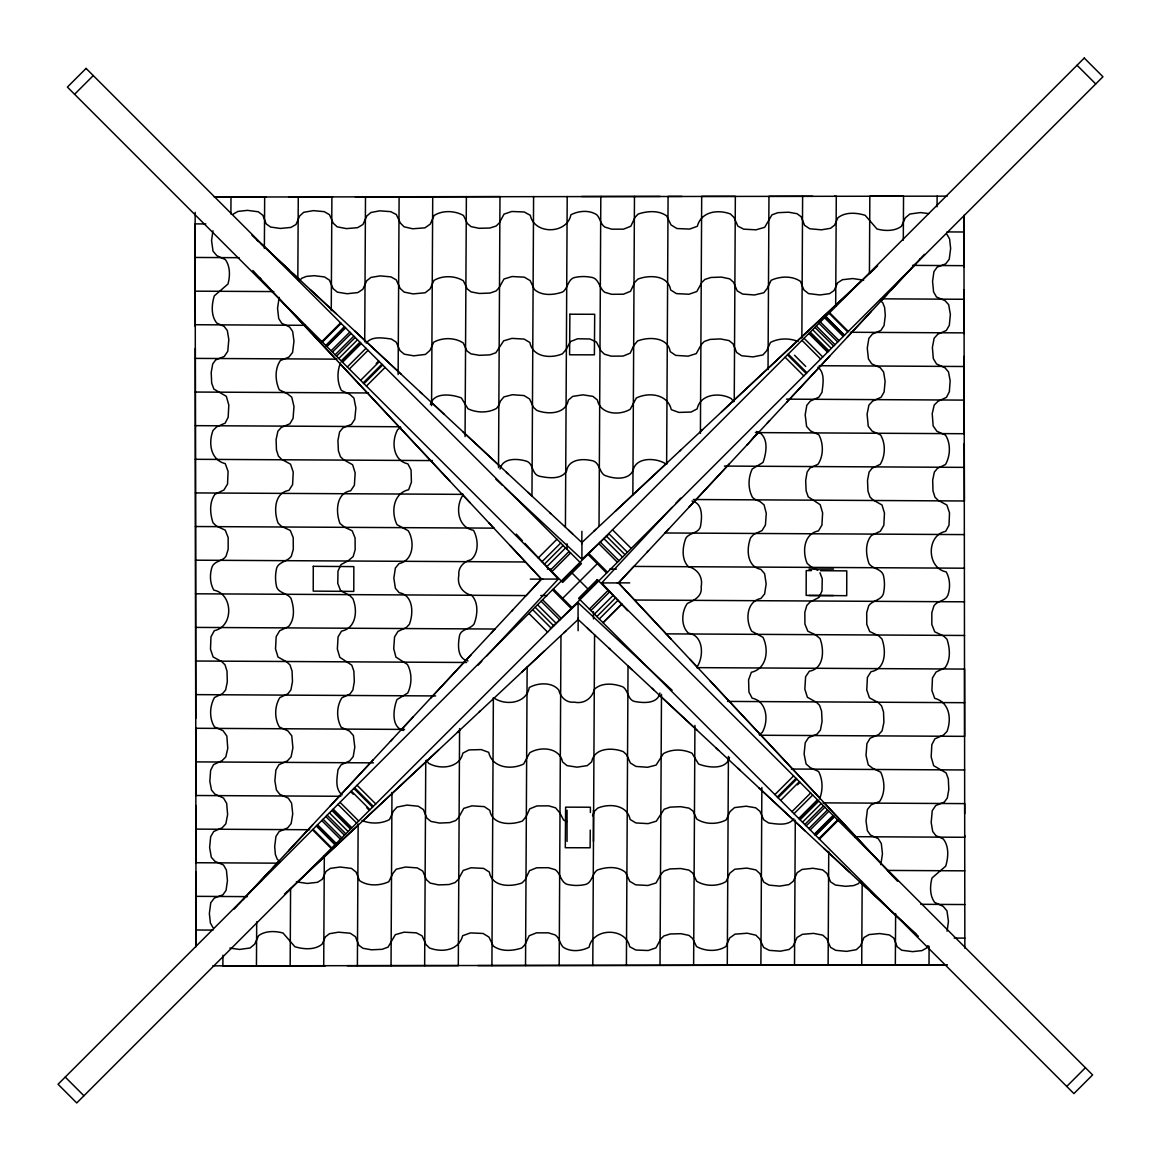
<?xml version="1.0" encoding="UTF-8"?>
<svg xmlns="http://www.w3.org/2000/svg" width="1161" height="1161" viewBox="0 0 1161 1161"><rect width="100%" height="100%" fill="white"/><g stroke="black" fill="none" stroke-linecap="round" stroke-linejoin="round"><path stroke-width="1.5" d="M195.73 718.456L195.295 348.358M196.049 946.636L195.948 871.955M963.949 215.365L964.007 267.378M195.266 326.546L195.164 223.884L205.802 223.942M340.797 796.286L195.832 795.503L195.73 728.281L404.565 729.413M278.495 863.174L195.948 862.725L195.846 805.574M964.123 333.584L964.051 290.047M755.434 432.589L964.269 433.721L964.152 356.427M693.393 499.52L964.414 500.986L964.269 443.546M696.803 667.633L964.588 669.084L964.631 736.35L759.773 735.247M964.733 835.456L964.733 837.284L854.656 836.689M222.941 955.198L222.883 965.836L325.544 965.734M230.908 214.001L230.995 197.022L266.377 196.993M256.45 965.807L256.697 921.834M264.374 248.396L264.664 196.978M290.163 965.763L290.569 888.455L578.076 619.539L578.076 602.704L672.146 690.287M297.826 279.511L298.275 196.949L332.583 196.877M323.716 965.734L324.311 855.657M331.262 310.611L331.886 196.877M357.385 965.705L358.139 824.049M364.714 341.798L365.497 196.833L499.985 196.586L498.519 467.607M347.357 965.705L391.039 965.662L391.968 792.426M398.136 374.524L399.108 196.804M391.039 965.662L424.65 965.633L425.753 760.774M431.587 405.566L432.719 196.731M459.582 728.586L458.305 965.633L424.65 965.633M465.068 436.609L466.374 196.659M477.969 965.589L491.916 965.589L493.367 697.805M525.527 965.56L527.138 667.082M533.596 196.557L531.97 496.023L527.849 492.206M491.916 965.589L559.181 965.517L560.966 636.184M565.422 527.181L567.207 196.514M578.105 630.713L578.178 618.16M581.821 543.841L581.893 531.288M559.181 965.517L592.792 965.488L594.577 634.82M599.032 525.817L600.817 196.485M626.403 965.444L628.028 665.979L632.15 669.795M615.475 511.13L632.861 494.847L634.472 196.441M660.014 965.415L661.48 694.394M666.632 464.197L668.083 196.412L682.015 196.412M592.792 965.488L693.625 965.342L694.931 725.393M700.417 433.416L701.694 196.369L735.348 196.369L734.245 401.227M693.625 965.342L727.279 965.27L728.411 756.435M727.279 965.27L760.89 965.197L761.863 787.477M768.031 369.575L768.959 196.34L812.642 196.296M760.89 965.197L794.501 965.168L795.285 820.203M801.859 337.953L802.614 196.311M794.501 965.168L828.112 965.125L828.736 851.39M835.688 306.344L836.283 196.267L834.454 196.267M828.112 965.125L861.723 965.052L862.173 882.505M261.269 243.941L581.879 542.535L869.429 273.546L869.836 196.238L903.548 196.194L903.302 240.167M861.723 965.052L895.334 965.023L895.624 913.605M895.334 965.023L929.003 964.98L929.105 946.302M937.058 206.803L937.116 196.165M590.252 830.144L590.122 847.777L565.305 847.719L565.61 807.156L590.412 807.214L590.383 812.511M212.927 230.821L211.563 240.617L213.029 251.153L216.817 255.638L225.394 259.643C230.357 266.566 230.125 276.071 227.977 284.039L214.306 295.837C211.636 304.501 210.765 315.661 216.773 323.077L224.131 326.401L227.295 330.479L228.819 339.549L227.759 351.275L224.305 356.427L215.685 359.925L212.71 363.959L211.2 372.449L211.679 383.115L213.856 389.051L226.322 396.322L228.819 405.029L228.166 417.292L225.132 423.141L216.512 426.929L213 430.513C208.196 443.226 210.518 459.814 225.278 463.66L228.078 471.395L227.541 484.05L223.942 489.957L214.93 494.325C209.082 502.35 210.01 513.757 213.014 522.755L216.207 525.904L225.263 530.2L228.166 537.528L228.166 549.327L226.09 556.09C222.709 561.474 214.524 560.661 212.071 566.916C209.575 574.463 209.865 583.112 213.798 590.122C233.376 593.881 233.854 626.722 214.306 630.67L210.983 636.808L210.489 649.188L213.116 656.952L221.954 661.755L225.031 664.847L227.019 671.16L227.309 681.957L225.626 689.939L222.578 693.581L214.495 697.5C209.604 706.149 209.053 718.398 214.495 726.902L223.086 730.733L226.845 736.03L227.774 748.366L225.8 756.928L222.027 760.658L213.522 764.664L210.649 770.28L209.822 781.309L211.505 790.075L214.916 794.124L223.522 798.086L226.685 803.427L227.614 814.601L225.844 823.802L222.215 827.764L213.682 831.523L210.663 836.733L209.633 847.588L211.317 857.326L215.003 861.375L223.507 865.003L226.424 870.111L227.44 880.662L226.061 890.342L222.927 894.797L214.292 898.135L210.765 902.75L209.357 913.547L210.402 923.024L213.043 927.697M947.071 931.18L948.435 921.384L946.97 910.848L943.182 906.364L934.605 902.358C929.642 895.436 929.874 885.93 932.022 877.963L945.693 866.164C948.363 857.5 949.234 846.34 943.225 838.924L935.868 835.601L932.704 831.523L931.18 822.467L932.239 810.726L935.693 805.574L944.314 802.077L947.289 798.042L948.798 789.553L948.319 778.886L946.142 772.95L933.676 765.679L931.18 756.972L931.833 744.709L934.866 738.86L943.487 735.073L946.999 731.488C951.802 718.775 949.48 702.187 934.721 698.341L931.92 690.606L932.457 677.951L936.056 672.045L945.069 667.677C950.917 659.651 949.988 648.244 946.984 639.247L943.791 636.097L934.736 631.802L931.833 624.473L931.833 612.674L933.908 605.911C937.29 600.527 945.475 601.34 947.927 595.085C950.424 587.539 950.133 578.889 946.2 571.88C926.623 568.121 926.144 535.279 945.693 531.332L949.016 525.193L949.509 512.814L946.883 505.05L938.044 500.246L934.968 497.155L932.98 490.842L932.689 480.044L934.373 472.063L937.42 468.42L945.504 464.502C950.395 455.867 950.946 443.604 945.504 435.099L936.912 431.268L933.154 425.971L932.225 413.635L934.199 405.073L937.972 401.343L946.476 397.338L949.35 391.736L950.162 380.692L948.493 371.926L945.083 367.877L936.477 363.915L933.313 358.575L932.385 347.4L934.155 338.199L937.783 334.237L946.317 330.493L949.335 325.269L950.366 314.413L948.682 304.675L944.996 300.626L936.492 296.998L933.575 291.89L932.559 281.339L933.937 271.659L937.072 267.204L945.707 263.866L949.234 259.251L950.641 248.454L949.596 238.977L946.955 234.304M430.499 404.565C433.488 391.823 452.209 394.29 461.425 397.976L467.956 408.745C476.649 412.953 488.07 413.171 496.589 408.382L498.853 405.218M729.5 757.436C726.51 770.178 707.789 767.711 698.574 764.025L692.043 753.257C683.35 749.048 671.929 748.83 663.41 753.62L656.11 765.084L647.635 767.276L635.938 766.434L630.423 763.038L626.577 754.723L623.312 751.66C612.398 747.35 594.316 747.582 591.689 761.819L587.277 765.621L577.09 767.16L567.047 765.621L562.563 761.935C559.66 747.423 540.475 746.189 529.764 752.749L523.669 763.996C511.116 770.149 492.235 767.871 488.708 752.343L481.162 749.585L468.942 749.948L462.862 753.112C459.611 768.234 440.092 769.859 428.583 763.285L426.45 760.15M279.162 297.361L277.552 308.275L278.698 318.52L281.731 323.295L289.611 327.025L292.659 331.466L293.965 341.145L292.587 352.48L288.886 357.109L280.381 360.549C274.606 368.821 275.157 380.91 279.279 389.82L287.449 393.797L291.759 397.193L293.98 406.539L293.08 418.352L289.887 423.78L281.267 427.451L277.885 431.239L276.1 439.584L276.463 449.989L278.408 456.055L281.383 459.175L290.54 464.182L293.24 472.077L292.601 484.616L288.944 490.363C273.967 492.757 273.764 511.769 278.089 523.074L281.281 526.209L290.294 530.461L293.211 537.601L293.298 549.371L291.28 556.264C287.217 562.156 276.942 561.677 276.216 570.298A30.737 23.684 -90 0 0 276.231 584.955C277.058 593.256 286.956 592.603 290.932 598.234C294.11 607.145 295.17 618.958 288.567 626.534L279.627 630.815L276.173 636.678L275.52 648.926L278.016 657.039L286.883 661.988L289.989 664.963L292.064 671.029L292.47 681.667L290.903 689.924L287.913 693.77L279.816 697.616C274.533 706.106 274.286 718.412 279.409 727.033L287.87 730.879L291.759 735.798L292.906 747.873L291.092 756.87L287.435 760.832L278.872 764.765L275.883 770.048L274.881 780.758L276.391 789.959L279.714 794.255L288.305 798.173L291.585 803.165L292.732 813.919L291.15 823.613L287.638 827.88L279.09 831.61L275.941 836.471L274.693 846.645L275.389 854.569L277.247 859.227L279.917 861.665M880.836 864.64L882.447 853.727L881.301 843.481L878.267 838.706L870.387 834.977L867.34 830.55L866.033 820.856L867.412 809.522L871.113 804.892L879.617 801.453C885.393 793.181 884.842 781.092 880.72 772.181L872.55 768.205L868.239 764.809L866.019 755.463L866.919 743.65L870.097 738.222L878.732 734.55L882.113 730.762L883.898 722.418L883.536 712.012L881.591 705.946L878.616 702.826L869.458 697.819L866.759 689.924L867.398 677.385L871.055 671.653C886.032 669.244 886.235 650.233 881.91 638.927L878.717 635.793L869.705 631.54L866.788 624.4L866.701 612.631L868.718 605.737C872.782 599.845 883.057 600.324 883.782 591.704A30.737 23.684 -90 0 0 883.768 577.046C882.94 568.745 873.043 569.398 869.067 563.767C865.888 554.856 864.829 543.043 871.432 535.468L880.372 531.187L883.826 525.323L884.479 513.075L881.983 504.962L873.116 500.014L870.01 497.039L867.935 490.972L867.528 480.335L869.096 472.077L872.085 468.231L880.183 464.385C885.466 455.896 885.712 443.589 880.589 434.969L872.129 431.123L868.239 426.203L867.093 414.129L868.907 405.131L872.564 401.169L881.126 397.236L884.116 391.954L885.117 381.243L883.608 372.042L880.285 367.747L871.693 363.828L868.413 358.851L867.267 348.082L868.849 338.402L872.361 334.121L880.909 330.392L884.058 325.53L885.306 315.357L884.609 307.433L882.752 302.774L880.082 300.336M633.659 345.891L630.205 353.176L623.08 356.079L611.31 356.166L604.417 354.178L600.992 350.883L596.449 342.016L589.875 338.983L577.627 338.765L570.356 341.595L566.379 349.098M526.339 816.11L529.793 808.825L536.919 805.923L548.689 805.836L555.582 807.838L560.008 813.092M500.043 469.015C502.786 457.26 518.401 458.493 527.283 461.468C533.538 464.545 531.869 474.356 539.343 476.184C548.036 477.998 561.053 479.986 566.553 471.119C568.309 459.712 581.443 458.406 590.746 460.438C599.366 460.946 598.713 470.887 604.141 475.11C612.863 478.854 628.594 480.872 633.108 470.307C636.141 456.404 657.228 457.724 666.472 464.313M493.527 697.688C505.18 706.062 526.397 703.697 529.271 687.544C537.674 682.726 552.026 681.768 558.717 689.982C560.603 697.18 566.176 703.029 574.289 702.158C584.157 704.205 592.052 698.4 594.432 689.257C601.717 682.247 614.271 683.437 623.007 686.964C628.798 690.911 627.564 701.2 636.286 701.752C644.616 703.131 657.794 703.595 659.956 692.986M592.516 815.82L594.388 811.394L597.596 808.172C609.336 803.165 627.274 804.718 630.104 819.463L635.865 822.931L648.085 823.642L656.299 821.19L664.179 809.217L670.115 807.142L680.578 806.677L689.024 808.143L693.015 811.017L696.76 819.027C705.119 824.629 717.469 824.629 726.235 819.84L730.037 811.583L734.55 807.592L746.218 806.198L755.695 807.809L759.962 811.35L763.778 819.84L768.655 822.989C776.854 823.976 787.913 826.298 793.877 818.911M498.853 405.131L500.493 401.024L503.889 396.917L512.364 394.725L524.061 395.567L529.576 398.963L533.421 407.279L536.687 410.341C547.6 414.651 565.683 414.419 568.309 400.182L572.721 396.38L582.909 394.842L592.952 396.38L597.436 400.066C600.339 414.579 619.51 415.812 630.234 409.252L636.33 398.005C648.955 391.881 667.662 394.072 671.29 409.659L678.822 412.416L691.056 412.053L697.137 408.89C700.388 393.768 719.907 392.142 731.415 398.716L733.549 401.851M340.492 362.958C336.951 371.564 337.053 382.274 341.436 390.502L349.722 394.319L353.916 398.034L355.89 407.99L354.773 419.281L351.478 424.331L342.872 427.93L339.592 431.921L337.924 440.6L338.402 450.831L340.434 456.679L343.453 459.625L352.61 464.734L355.164 472.89L354.381 485.269L350.651 490.798C335.921 493.077 335.573 512.306 340.013 523.495L344.759 527.341M819.506 799.044C823.047 790.438 822.946 779.728 818.563 771.499L810.276 767.682L806.082 763.967L804.109 754.011L805.226 742.721L808.52 737.67L817.126 734.071L820.406 730.08L822.075 721.402L821.596 711.171L819.564 705.322L816.546 702.376L807.388 697.268L804.834 689.112L805.618 676.732L809.348 671.203C824.237 668.765 824.339 649.725 819.985 638.506L815.312 634.719M633.717 345.688L637.505 341.015C648.694 336.574 667.923 336.922 670.202 351.652L675.731 355.382L688.11 356.166L696.266 353.612L701.375 344.454L704.321 341.436L710.169 339.404L720.4 338.925L729.079 340.594L733.07 343.874L736.669 352.48L741.719 355.774L753.01 356.891L762.966 354.918L766.681 350.724L770.498 342.437C778.726 338.054 789.436 337.953 798.042 341.494M526.339 816.241L522.494 820.987C511.319 825.326 492.191 825.268 489.797 810.349L484.268 806.619L471.888 805.836L463.732 808.39L458.624 817.547L455.678 820.566L449.829 822.598L439.598 823.076L430.92 821.407L426.929 818.128L423.33 809.522L418.279 806.227L406.989 805.11L397.033 807.084L393.318 811.278L389.501 819.564C381.272 823.947 370.562 824.049 361.956 820.508M566.379 349.171L562.403 353.829C550.662 358.836 532.725 357.283 529.895 342.539L524.133 339.085L511.914 338.373L503.7 340.812L495.82 352.784L489.884 354.86L479.42 355.324L470.974 353.858L466.983 350.985L463.239 342.974C454.88 337.372 442.53 337.372 433.764 342.161L429.962 350.419L425.448 354.41L413.78 355.817L404.304 354.192L400.037 350.651L396.22 342.161L391.344 339.012C383.145 338.025 372.086 335.703 366.121 343.09M927.973 945.576L926.696 947.957L922.023 950.598L912.546 951.643L901.749 950.235L897.134 946.708L893.796 938.073L889.341 934.939L879.661 933.56L869.11 934.576L864.002 937.493L860.374 945.997L856.325 949.683L846.587 951.367L835.731 950.337L830.507 947.318L826.763 938.785L822.801 935.156L813.6 933.386L802.425 934.315L797.085 937.478L793.123 946.084L789.074 949.495L780.308 951.178L769.264 950.351L763.662 947.478L759.657 938.973L755.927 935.2L747.365 933.226L735.029 934.155L729.732 937.914L725.901 946.505C717.396 951.947 705.133 951.396 696.498 946.505L692.58 938.422L688.937 935.374L680.956 933.691L670.158 933.981L663.845 935.969L660.754 939.046L655.95 947.884L648.186 950.511L635.807 950.017L629.668 946.694C625.721 927.146 592.879 927.624 589.12 947.202C581.342 951.265 570.733 952.223 563.158 947.187C559.646 943.559 559.602 937.769 555.089 934.91L548.326 932.834L536.527 932.834L529.198 935.737L524.903 944.793L521.753 947.986C512.756 950.99 501.349 951.918 493.323 946.07L488.955 937.058L483.049 933.459L470.394 932.922L462.659 935.722C458.813 950.482 442.225 952.804 429.512 948L425.927 944.488L422.14 935.868L416.291 932.834L404.028 932.181L395.32 934.678L388.05 947.144L382.114 949.321L371.447 949.8L362.958 948.29L358.923 945.315L355.426 936.695L350.274 933.241L338.533 932.181L329.477 933.705L325.399 936.869L322.076 944.227C314.66 950.235 303.5 949.364 294.836 946.694L283.037 933.023C275.07 930.875 265.564 930.643 258.642 935.606L254.636 944.183L250.152 947.971L239.616 949.437L229.82 948.073M679.62 451.136L680.651 450.163M480.378 710.88L479.348 711.838M401.256 729.718L413.229 716.918M755.782 499.854L752.618 497.59C747.829 489.071 748.047 477.65 752.255 468.957L763.024 462.426C766.275 453.385 768.843 438.684 759.526 432.56C754.606 434.011 751.167 441.398 746.77 445.084M299.335 280.918L301.773 278.248L306.431 276.391L314.355 275.694L324.529 276.942L329.39 280.091L333.12 288.639L337.387 292.151L347.081 293.733L357.835 292.587L362.827 289.307L366.745 280.715L371.041 277.392L380.242 275.883L390.952 276.884L396.235 279.874L400.168 288.436L404.13 292.093L413.127 293.907L425.202 292.761L430.121 288.871L433.967 280.411C442.588 275.288 454.894 275.534 463.384 280.817L467.23 288.915L471.076 291.904L479.333 293.472L489.971 293.065L496.037 290.99L499.012 287.884L503.961 279.017L512.074 276.521L524.322 277.174L530.185 280.628L534.466 289.568C542.042 296.171 553.855 295.112 562.766 291.933C568.397 287.957 567.744 278.059 576.045 277.232A30.737 23.684 0 0 1 590.702 277.218C599.323 277.943 598.844 288.218 604.736 292.282L611.629 294.299L623.399 294.212L630.539 291.295L634.791 282.283L637.926 279.09C649.231 274.765 668.243 274.968 670.637 289.945L676.384 293.602L688.923 294.241L696.818 291.542L701.824 282.384L704.945 279.409L711.011 277.464L721.416 277.102L729.761 278.887L733.549 282.268L737.22 290.903L742.648 294.081L754.461 294.981L763.807 292.761L767.203 288.45L771.18 280.28C780.09 276.158 792.179 275.607 800.451 281.383L803.891 289.887L808.52 293.588L819.855 294.967L829.534 293.66L833.975 290.613L837.705 282.733L842.48 279.699L852.725 278.553L863.639 280.164M430.818 697.993L471.235 654.63M729.181 464.008L688.763 507.372M860.664 881.083L858.226 883.753L853.567 885.611L845.643 886.307L835.47 885.059L830.608 881.91L826.879 873.362L822.598 869.85L812.918 868.268L802.149 869.415L797.172 872.695L793.253 881.286L788.958 884.609L779.757 886.119L769.046 885.117L763.764 882.128L759.831 873.565L755.869 869.908L746.871 868.094L734.797 869.241L729.877 873.13L726.031 881.591C717.411 886.714 705.104 886.467 696.615 881.184L692.769 873.087L688.923 870.097L680.665 868.53L670.028 868.936L663.961 871.011L660.986 874.117L656.038 882.984L647.925 885.48L635.677 884.827L629.813 881.373L625.532 872.433C617.957 865.83 606.144 866.89 597.233 870.068C591.602 874.044 592.255 883.942 583.954 884.769A30.737 23.684 0 0 1 569.296 884.784C560.676 884.058 561.155 873.783 555.263 869.72L548.369 867.702L536.6 867.789L529.46 870.706L525.207 879.719L522.073 882.911C510.724 887.193 491.843 887.091 489.347 872.056L483.615 868.399L471.076 867.76L463.181 870.46L458.174 879.617L455.054 882.592L448.988 884.537L438.582 884.9L430.238 883.115L426.45 879.733L422.778 871.113L417.35 867.92L405.537 867.02L396.191 869.241L392.795 873.551L388.819 881.721C379.908 885.843 367.819 886.394 359.547 880.618L356.108 872.114L351.478 868.413L340.144 867.035L330.45 868.341L326.023 871.389L322.294 879.269L317.519 882.302L307.273 883.448L296.36 881.838M390.473 741.328L392.708 738.904M767.276 423.097L769.511 420.688M272.632 867.906L279.017 861.041M234.304 909.019L238.005 905.043M242.939 899.731L541.461 579.078L558.296 579.078L486.749 655.921M478.114 665.195L481.815 661.233M627.666 610.701L601.703 582.924L672.016 507.401M675.717 503.424L680.651 498.127M601.703 582.924L618.537 582.924L915.826 263.591M919.527 259.614L924.461 254.317M880.981 300.96L887.367 294.096M463.312 494.528C454.938 506.181 457.303 527.399 473.456 530.272C478.274 538.675 479.232 553.028 471.018 559.718C463.82 561.605 457.971 567.178 458.842 575.29C456.795 585.159 462.6 593.053 471.743 595.433C478.753 602.719 477.563 615.272 474.036 624.008C470.089 629.799 459.8 628.565 459.248 637.287C457.869 645.618 457.405 658.795 468.014 660.957M259.454 277.508L541.461 579.078L526.18 595.578L195.512 593.793M238.615 904.375L268.481 872.346M920.18 258.918L891.517 289.655M696.687 667.473C704.016 657.286 704.001 635.401 688.517 633.195C680.665 626.301 681.478 611.513 687.341 603.473C694.351 600.179 702.521 596.333 701.157 586.711C703.203 576.843 697.398 568.948 688.255 566.568C681.246 559.283 682.436 546.729 685.962 537.993C689.91 532.202 700.199 533.436 700.751 524.714C702.129 516.384 702.594 503.206 691.985 501.044M312.643 824.905L288.639 850.694M847.356 337.096L871.36 311.308M511.508 611.31L512.799 609.96M647.199 552.041L648.491 550.691M491.205 633.151L495.021 629.03L195.556 627.404M668.794 528.85L664.977 532.972L964.443 534.597M373.218 759.875L329.956 806.3M786.781 402.127L830.042 355.701M74.58 94.273L93.272 75.581M321.873 341.552L340.55 322.874M322.395 342.089L341.087 323.397M325.777 345.47L344.367 326.676M326.183 345.876L344.875 327.184M326.372 346.051L341.319 331.103M326.894 346.573L345.572 327.895M331.103 350.796L349.795 332.104M332.438 352.131L351.13 333.439M335.123 354.816L353.815 336.124M336.501 356.195L355.193 337.503M338.794 358.488L357.486 339.796M341.218 360.897L359.895 342.219M341.987 361.666L360.665 342.988M342.553 362.247L361.245 343.554M347.299 366.978L365.976 348.3M349.345 369.038L368.037 350.346M376.193 363.495L378.689 360.998M360.636 380.315L379.313 361.637M363.204 382.898L381.896 364.206M363.974 383.667L382.666 364.975M366.412 386.091L385.089 367.413M538.24 557.933L556.932 539.241M542.013 561.706L560.705 543.014M544.451 564.144L563.143 545.452M546.904 566.583L565.596 547.919M550.43 570.124L569.108 551.417M551.925 571.618L570.617 552.926M561.851 581.545L580.544 562.853M562.708 598.292L597.291 563.709M579.455 599.149L598.147 580.456M589.382 609.075L608.074 590.383M590.876 610.57L609.583 591.892M594.403 614.082L613.095 595.419M596.856 616.549L615.548 597.857M599.294 618.987L617.986 600.295M774.909 794.588L793.587 775.911M777.333 797.027L796.025 778.334M778.102 797.796L796.794 779.104M780.685 800.364L799.363 781.687M797.505 784.807L800.002 782.311M791.962 811.655L810.654 792.963M794.022 813.701L812.7 795.024M798.753 818.447L817.446 799.755M799.334 819.013L818.012 800.335M800.103 819.782L818.781 801.105M802.512 822.206L821.204 803.514M804.805 824.499L823.497 805.807M806.184 825.877L824.876 807.185M808.869 828.562L827.561 809.87M810.204 829.897L828.896 811.205M814.427 834.106L833.105 815.428M814.949 834.628L829.897 819.681M815.124 834.817L833.816 816.125M815.53 835.223L834.222 816.531M815.632 835.325L834.324 816.633M818.911 838.605L837.603 819.913M819.448 839.127L838.126 820.45M1066.727 1086.42L1085.419 1067.728M701.259 430.905L702.536 429.686M457.463 732.315L459.582 730.313M721.416 412.024L862.725 279.816M438.582 749.977L362.725 820.929M297.274 882.186L358.139 825.224M666.646 463.268L632.861 494.847M869.429 273.546L877.672 265.84M287.101 891.721L290.569 888.455M544.524 650.871L521.899 672.03M870.257 272.82L874.233 269.12M505.079 487.751L581.922 559.297L608.379 534.568M550.299 628.667L578.076 602.704M284.445 894.13L287.101 891.648M593.968 531.216L596.13 529.213M563.869 632.789L566.031 630.786M400.85 427.451L397.715 429.585C391.141 441.093 392.766 460.612 407.888 463.863L411.052 469.944L411.415 482.178L408.657 489.71C393.129 493.236 390.851 512.117 397.004 524.67L408.251 530.766C414.811 541.49 413.577 560.661 399.065 563.564L395.379 568.048L393.84 578.091L395.379 588.279L399.181 592.69C413.418 595.317 413.65 613.4 409.34 624.313L406.277 627.579L397.962 631.424L394.566 636.939L393.724 648.636L395.916 657.111L407.38 664.411C412.17 672.93 411.952 684.351 407.743 693.044L396.975 699.575C393.289 708.79 390.822 727.512 403.564 730.501M759.149 734.55L762.284 732.417C768.858 720.908 767.232 701.389 752.11 698.138L748.947 692.058L748.584 679.838L751.341 672.292C766.87 668.765 769.148 649.884 762.995 637.331L751.747 631.236C745.188 620.525 746.421 601.34 760.934 598.437L764.62 593.953L766.158 583.91L764.62 573.723L760.818 569.311C746.581 566.684 746.349 548.602 750.659 537.688L753.721 534.423L762.037 530.577L765.433 525.062L766.275 513.365L764.083 504.89L759.976 501.494L755.869 499.854M233.303 214.045L237.976 211.404L247.453 210.359L258.25 211.766L262.865 215.293L266.203 223.928L270.658 227.063L280.338 228.441L290.889 227.425L295.997 224.508L299.625 216.004L303.674 212.318L313.412 210.634L324.267 211.665L329.477 214.683L333.236 223.217L337.198 226.845L346.399 228.615L357.573 227.687L362.914 224.523L366.876 215.917L370.925 212.507L379.691 210.838L390.72 211.65L396.336 214.524L400.342 223.028L404.072 226.801L412.634 228.775L424.97 227.846L430.267 224.088L434.098 215.496C442.602 210.054 454.851 210.605 463.5 215.496L467.419 223.58L471.061 226.627L479.043 228.311L489.84 228.02L496.153 226.032L499.245 222.956L504.048 214.117L511.812 211.491L524.191 211.984L530.33 215.307C534.278 234.856 567.119 234.377 570.878 214.8C578.657 210.736 589.266 209.778 596.841 214.814C600.353 218.442 600.397 224.233 604.91 227.092L611.673 229.167L623.472 229.167L630.8 226.264L635.096 217.209L638.245 214.016C647.243 211.012 658.65 210.083 666.675 215.931L671.043 224.944L676.95 228.543L689.605 229.08L697.34 226.279C701.186 211.52 717.774 209.198 730.487 214.001L734.071 217.513L737.859 226.134L743.708 229.167L755.971 229.82L764.678 227.324L771.949 214.858L777.885 212.681L788.551 212.202L797.041 213.711L801.075 216.686L804.573 225.307L809.725 228.761L821.451 229.82L830.521 228.296L834.599 225.132L837.923 217.775C845.339 211.766 856.499 212.637 865.163 215.307L876.961 228.978C884.929 231.126 894.434 231.358 901.357 226.395L905.362 217.818L909.847 214.03L920.383 212.565L928.815 213.595M347.908 561.01L353.162 556.583L355.164 549.69L355.077 537.92L352.175 530.795L344.89 527.341M347.836 561.01L341.015 564.551L337.982 571.125L337.764 583.373L340.594 590.644L349.606 595.39L352.828 598.597C357.835 610.338 356.282 628.275 341.537 631.105L338.069 636.867L337.358 649.086L339.81 657.3L351.783 665.18L353.858 671.116L354.323 681.58L352.857 690.026L349.983 694.017L341.973 697.761C336.371 706.12 336.371 718.47 341.16 727.236L349.417 731.038L353.408 735.552L354.802 747.22L353.191 756.696L349.65 760.963L341.16 764.78L338.011 769.656C337.024 777.855 334.702 788.914 342.089 794.879M230.995 197.022L214.364 197.051M214.538 197.051L947.216 196.151M212.782 965.85L947.274 964.936L929.003 964.98M581.516 196.485L660.246 196.427M289.045 196.949L298.275 196.949M355.426 196.848L365.497 196.833M547.324 569.108L550.909 569.108M609.772 569.108L616.404 569.108M808.912 569.108L833.496 569.108M540.779 595.535L547.324 595.535M808.912 595.535L833.496 595.535M946.999 231.91L963.978 231.997M195.193 257.452L239.166 257.698M912.604 265.376L964.022 265.666M195.237 291.164L273.836 291.585M881.489 298.827L964.051 299.277M195.266 324.717L305.343 325.312M850.389 332.264L964.123 332.888M195.295 358.386L336.951 359.141M819.202 365.715L964.167 366.499M195.338 392.041L368.574 392.969M786.476 399.137L964.196 400.11M195.367 425.652L400.226 426.755M195.367 459.306L432.414 460.583M724.391 466.069L964.341 467.375M195.411 492.917L463.195 494.368M195.44 526.528L493.918 528.139M195.483 560.183L524.816 561.968M964.486 568.208L633.819 566.423L618.465 582.88L897.555 881.243M530.287 579.107L542.84 579.179M617.159 582.822L629.712 582.895M635.183 600.034L964.515 601.819M618.537 582.924L666.153 633.862L964.559 635.473M195.585 661.015L466.606 662.481M195.658 694.626L435.607 695.932M727.584 701.418L964.631 702.695M195.803 761.892L373.523 762.864M791.425 769.032L964.66 769.961M823.047 802.861L964.689 803.615L964.704 813.643M195.875 829.114L309.61 829.738M887.454 870.431L964.762 870.837M195.977 896.336L247.395 896.626M920.833 904.303L964.806 904.55M196.02 930.005L213 930.092M954.197 938.059L964.835 938.117M811.51 570.617L806.213 570.588L806.155 595.39L846.717 595.695L846.775 570.878L820.319 570.69M756.435 431.5L758.859 432.284M815.109 634.661L807.824 631.207L804.921 624.081L804.834 612.311L806.822 605.418L810.117 601.993L818.984 597.465L822.017 590.876L822.235 578.628L819.971 572.808M811.902 567.381L817.866 570.399M566.829 821.509L563.535 819.985L560.008 813.164M811.829 567.381L807.171 563.404C802.164 551.664 803.717 533.726 818.461 530.896L821.915 525.135L822.627 512.915L820.188 504.701L808.216 496.821L806.14 490.885L805.676 480.422L807.142 471.976L810.015 467.985L818.026 464.24C823.628 455.881 823.628 443.531 818.839 434.765L810.581 430.963L806.59 426.45L805.183 414.782L806.808 405.305L810.349 401.038L818.839 397.222L821.988 392.345C822.975 384.146 825.297 373.087 817.91 367.123M541.461 579.078L510.129 545.525M709.864 680.622L819.927 798.275M450.12 481.38L340.071 363.727M431.282 402.257L444.082 414.23M463.007 431.819L500.754 467.012M696.992 730.182L659.245 694.989M419.672 391.489L422.096 393.724M299.959 280.019L293.094 273.633M506.37 472.237L508.039 473.79M572.518 533.813L568.658 530.2M587.481 628.188L591.341 631.802M651.96 688.212L653.628 689.765M860.04 881.983L866.904 888.368M737.903 768.292L740.312 770.527M918.366 936.317L871.345 892.519M251.981 235.306L258.613 241.473M256.625 239.616L288.654 269.483M495.805 479.116L502.423 485.283M578.12 619.466L915.956 934.097M336.095 313.644L310.306 289.64M823.904 848.357L849.692 872.361M549.69 512.509L551.04 513.801M608.959 648.201L610.309 649.492M718.615 750.325L715.916 747.771M401.125 374.219L354.7 330.958M758.873 787.782L805.299 831.044M1077.045 65.263L1095.737 83.955M829.607 312.715L848.285 331.393M829.07 313.238L847.762 331.93M844.482 335.21L825.79 316.518L844.352 335.326M827.764 319.522L841.478 333.236M830.071 322.207L838.793 330.929M824.557 317.751L843.249 336.443M820.348 321.96L839.04 340.652M819.013 323.309L837.691 341.987M816.314 326.009L834.991 344.686M814.935 327.387L833.613 346.065M812.627 329.68L831.32 348.373M810.218 332.104L828.896 350.782M809.435 332.873L828.127 351.565M808.854 333.468L827.532 352.146M804.051 338.257L822.743 356.949M801.975 340.347L820.653 359.025M794.53 355.251L805.749 366.47M788.232 354.076L806.924 372.768M787.492 354.816L806.184 373.508M785.097 357.225L803.775 375.903M612.515 529.793L631.236 548.442M608.741 533.567L627.433 552.259M606.303 536.005L624.995 554.697M603.793 538.53L622.543 557.149M600.252 542.071L618.973 560.719M598.742 543.566L617.434 562.258M588.801 553.507L607.493 572.199M587.945 554.363L606.637 573.055M570.661 571.662L589.338 590.339M553.362 588.946L572.054 607.638M552.505 589.803L571.197 608.495M542.579 599.729L561.271 618.421M541.084 601.224L559.762 619.916M537.558 604.765L556.264 623.428M535.105 607.203L553.797 625.895M532.667 609.641L551.359 628.333M528.894 613.414L547.586 632.106M357.066 785.257L375.743 803.934M354.627 787.68L373.32 806.373M353.873 788.45L372.55 807.127M351.29 791.033L369.967 809.71M350.666 791.657L353.147 794.139M366.861 807.853L369.343 810.334M340.013 802.309L358.691 820.987M337.953 804.37L356.63 823.047M333.207 809.101L351.899 827.793M332.641 809.667L351.333 828.359M331.872 810.451L350.549 829.128M329.448 812.86L348.14 831.552M327.155 815.153L345.847 833.845M325.791 816.531L344.469 835.209M323.092 819.216L341.784 837.908M321.757 820.551L340.449 839.243M317.548 824.76L336.24 843.452M319.522 827.778L333.222 841.478M316.837 825.471L335.529 844.163M313.049 829.259L331.741 847.951M312.527 829.781L331.219 848.473M65.234 1077.074L83.926 1095.766M881.184 863.726L824.223 802.861M278.814 298.275L335.776 359.141M697.732 667.648L689.968 659.346M272.545 291.571L264.839 283.328M462.267 494.354L470.031 502.655M888.18 871.258L893.128 876.555M516.253 534.104L522.435 540.721M524.903 543.363L558.296 579.078M252.837 270.498L261.24 279.482M666.153 633.862L671.029 639.101M493.846 528.139L488.97 522.9M963.949 215.54L964.849 948.218M195.135 212.361L196.049 946.462M593.474 611.716L593.474 618.915M593.474 810.189L593.474 841.435M581.922 542.463L581.922 559.297M567.047 543.798L567.047 549.226M567.047 810.189L567.047 841.435M313.281 566.307L313.223 591.123L353.786 591.413L353.844 566.612L313.281 566.307M569.877 314.225L569.587 354.787L594.388 354.845L594.693 314.283L569.877 314.225M86.088 68.397L67.396 87.09L562.708 582.401L581.4 563.709L86.088 68.397M1084.258 58.05L58.05 1084.258L76.742 1102.95L1102.95 76.742L1084.258 58.05M597.291 579.6L578.599 598.292L1073.91 1093.604L1092.603 1074.912L597.291 579.6M621.715 604.025L603.023 622.717L621.759 604.068M335.123 844.569L316.431 825.877L335.021 844.671"/></g></svg>
